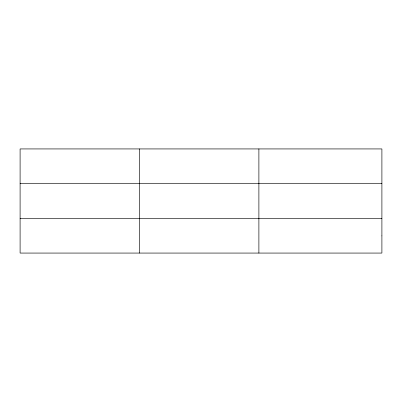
<?xml version="1.0" encoding="UTF-8"?>
<svg xmlns="http://www.w3.org/2000/svg" width="402" height="402" viewBox="0 0 402 402"><rect width="100%" height="100%" fill="white"/><g stroke="black" fill="none" stroke-linecap="round" stroke-linejoin="round"><path stroke-width="0.6" d="M139.494 148.931L139.494 253.069M258.888 148.931L258.888 253.069M20.1 183.297L381.9 183.297M20.1 218.703L381.9 218.703M381.9 235.884L381.9 253.069L20.1 253.069L20.1 148.931L381.9 148.931L381.9 235.884"/></g></svg>
